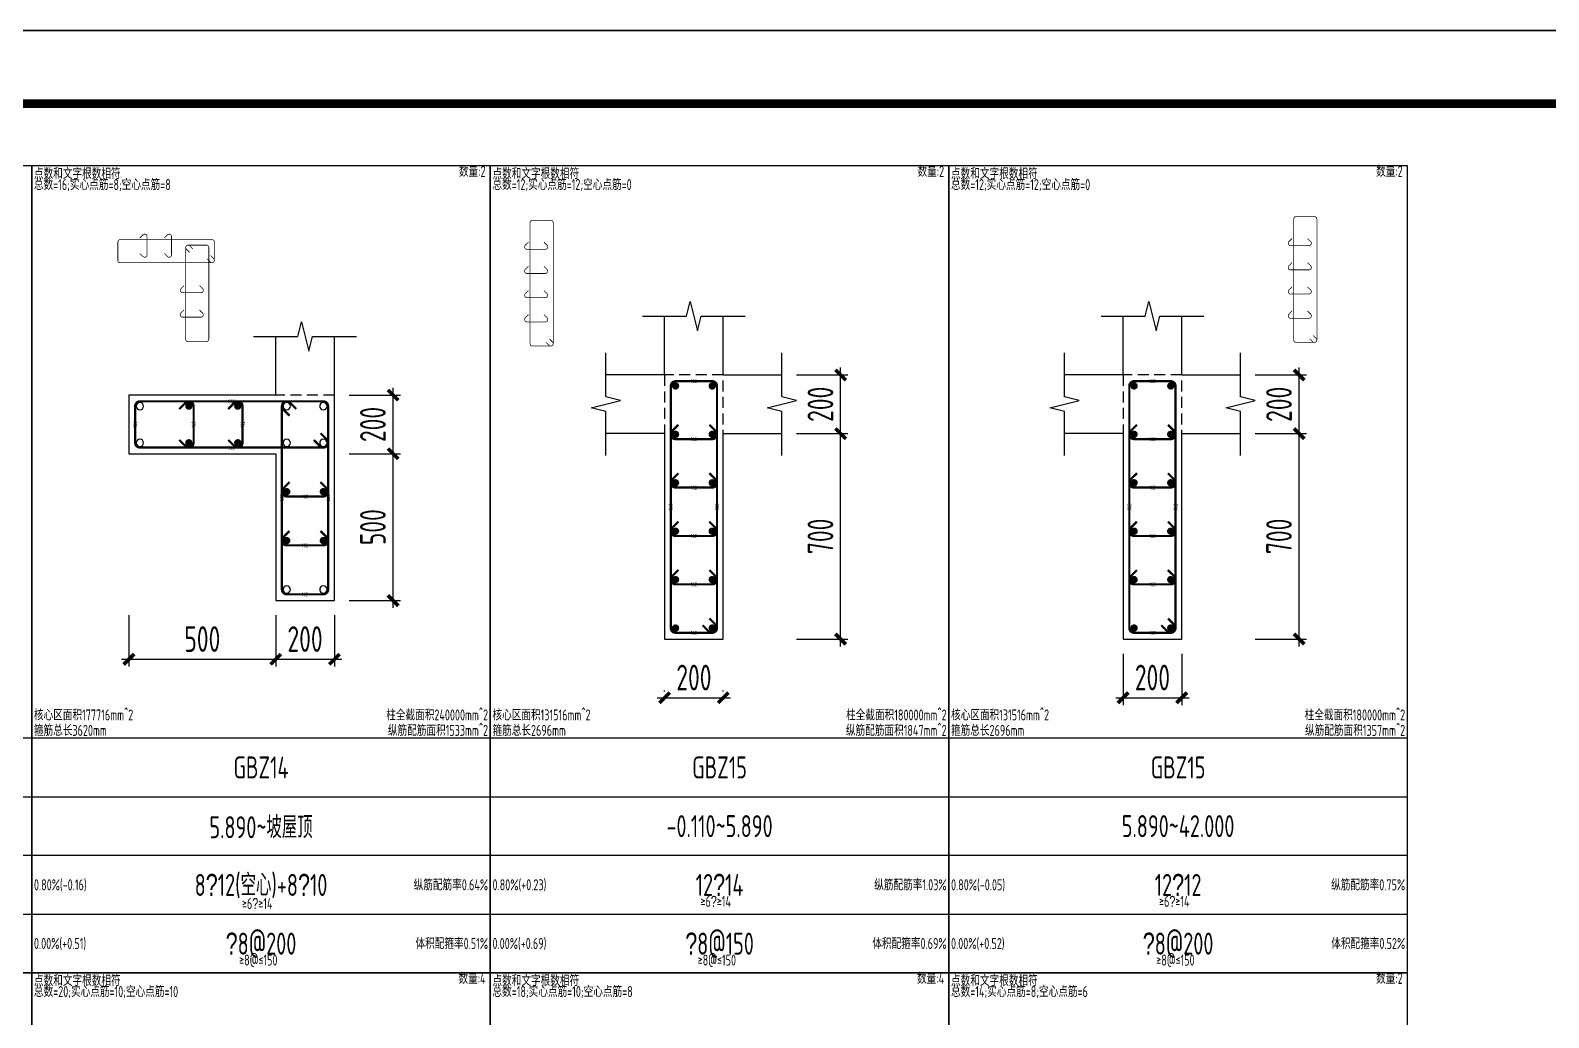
# Model space of a CAD drawing. Extents: x 154268 to 5133249, y -1832900 to 601179.
# Drawn here: x 603409 to 624103, y 523181 to 536638 of the extents above; entities that cross this region are included whole.
import ezdxf
from ezdxf.enums import TextEntityAlignment as Align

# ---------------------------------------------------------------- set-up
doc = ezdxf.new("R2010")
doc.units = 0
doc.header["$LTSCALE"] = 1000
doc.linetypes.add('DASHED', pattern=[0.75, 0.5, -0.25])
for name, color, linetype, plot in [('_TSZ_PLOT_MARK', 1, 'Continuous', False), ('墙柱归并数量', 8, 'Continuous', False), ('墙柱箍筋长度', 3, 'Continuous', False), ('墙柱配筋校核数据', 34, 'Continuous', False)]:
    doc.layers.add(name, color=color, linetype=linetype, plot=plot)
for name, color, linetype in [('A-ANNO-TITLE', 3, 'Continuous'), ('TAB', 7, 'Continuous'), ('TAB_TEXT', 7, 'Continuous'), ('THIN', 7, 'Continuous'), ('WALL_DE', 7, 'Continuous'), ('WCOL_DE', 7, 'Continuous'), ('WCOL_DE_DIM', 3, 'Continuous'), ('WCOL_DE_REIND', 1, 'Continuous'), ('WCOL_DE_REINL', 1, 'Continuous')]:
    doc.layers.add(name, color=color, linetype=linetype)
doc.styles.add('TSSD_Dimension', font='tssdeng.shx', dxfattribs={"width": 0.7, "bigfont": 'Hztxt.shx'})
doc.styles.add('TSSD_Label', font='tssdeng.shx', dxfattribs={"width": 0.7, "bigfont": 'hztxt.shx'})
doc.styles.add('tssd_rein', font='tssdeng.shx', dxfattribs={"width": 0.7, "bigfont": 'hztxt.shx'})
doc.dimstyles.new('TSSD_25_100_WCOLU_DIM', dxfattribs={"dimtxt": 350, "dimasz": 100, "dimexe": 100, "dimexo": 200, "dimgap": 100, "dimtad": 1, "dimdec": 0, "dimlfac": 0.25, "dimzin": 0, "dimdsep": 46, "dimtxsty": 'TSSD_Dimension', "dimblk": 'ARCHTICK', "dimcen": 0, "dimdle": 100, "dimclrt": 7, "dimadec": 0, "dimazin": 0, "dimtfac": 1, "dimtdec": 0, "dimtix": 1, "dimtmove": 2, "dimatfit": 3, "dimfxl": 1, "dimtolj": 1, "dimtzin": 0, "dimarcsym": 0})

# ---------------------------------------------------------------- blocks, each defined once
blk = doc.blocks.new('_ArchTick')
at = {"color": 0, "linetype": 'ByBlock', "const_width": 0.5}
blk.add_lwpolyline([(-0.71, -0.71), (0.71, 0.71)], dxfattribs=at)
blk = doc.blocks.new('*D3320')
at = {"layer": 'Defpoints', "color": 0, "transparency": 16777216}
for p in [(613653, 531141), (614453, 531141), (613653, 528341)]:
    blk.add_point(p, dxfattribs=at)
at = {"layer": 'WCOL_DE_DIM', "color": 0, "lineweight": -2, "transparency": 16777216}
for p, q in [((614453, 528241), (614453, 531241)), ((613853, 531141), (614553, 531141)), ((613853, 528341), (614553, 528341))]:
    blk.add_line(p, q, dxfattribs=at)
at = {"layer": 'WCOL_DE_DIM', "color": 0, "lineweight": -2, "transparency": 16777216, "xscale": 100, "yscale": 100, "zscale": 100}
for p, rotation in [((614453, 531141), 90), ((614453, 528341), 270)]:
    blk.add_blockref('_ArchTick', p, dxfattribs=dict(at, rotation=rotation))
at = {"layer": 'WCOL_DE_DIM', "color": 7, "transparency": 16777216, "insert": (614178, 529741), "char_height": 350, "attachment_point": 5, "rotation": 90, "style": 'TSSD_Dimension'}
blk.add_mtext('\\A1;700', dxfattribs=at)
blk = doc.blocks.new('*D3321')
at = {"layer": 'Defpoints', "color": 0, "transparency": 16777216}
for p in [(613653, 531941), (614453, 531941), (613653, 531141)]:
    blk.add_point(p, dxfattribs=at)
at = {"layer": 'WCOL_DE_DIM', "color": 0, "lineweight": -2, "transparency": 16777216}
for p, q in [((613853, 531941), (614553, 531941)), ((614453, 531041), (614453, 532041)), ((613853, 531141), (614553, 531141))]:
    blk.add_line(p, q, dxfattribs=at)
at = {"layer": 'WCOL_DE_DIM', "color": 0, "lineweight": -2, "transparency": 16777216, "xscale": 100, "yscale": 100, "zscale": 100}
for p, rotation in [((614453, 531941), 90), ((614453, 531141), 270)]:
    blk.add_blockref('_ArchTick', p, dxfattribs=dict(at, rotation=rotation))
at = {"layer": 'WCOL_DE_DIM', "color": 7, "transparency": 16777216, "insert": (614178, 531541), "char_height": 350, "attachment_point": 5, "rotation": 90, "style": 'TSSD_Dimension'}
blk.add_mtext('\\A1;200', dxfattribs=at)
blk = doc.blocks.new('*D3322')
at = {"layer": 'Defpoints', "color": 0, "transparency": 16777216}
for p in [(612853, 527541), (612053, 527426), (612853, 527426)]:
    blk.add_point(p, dxfattribs=at)
at = {"layer": 'WCOL_DE_DIM', "color": 0, "lineweight": -2, "transparency": 16777216}
for p, q in [((611953, 527541), (612953, 527541)), ((612053, 527626), (612053, 527641)), ((612853, 527626), (612853, 527641))]:
    blk.add_line(p, q, dxfattribs=at)
at = {"layer": 'WCOL_DE_DIM', "color": 0, "lineweight": -2, "transparency": 16777216, "xscale": 100, "yscale": 100, "zscale": 100, "rotation": 180}
blk.add_blockref('_ArchTick', (612053, 527541), dxfattribs=at)
at = {"layer": 'WCOL_DE_DIM', "color": 0, "lineweight": -2, "transparency": 16777216, "xscale": 100, "yscale": 100, "zscale": 100}
blk.add_blockref('_ArchTick', (612853, 527541), dxfattribs=at)
at = {"layer": 'WCOL_DE_DIM', "color": 7, "transparency": 16777216, "insert": (612453, 527816), "char_height": 350, "attachment_point": 5, "style": 'TSSD_Dimension'}
blk.add_mtext('\\A1;200', dxfattribs=at)
blk = doc.blocks.new('*D3395')
at = {"layer": 'Defpoints', "color": 0, "transparency": 16777216}
for p in [(607553, 530866), (608353, 530866), (607553, 528866)]:
    blk.add_point(p, dxfattribs=at)
at = {"layer": 'WCOL_DE_DIM', "color": 0, "lineweight": -2, "transparency": 16777216}
for p, q in [((607753, 530866), (608453, 530866)), ((608353, 528766), (608353, 530966)), ((607753, 528866), (608453, 528866))]:
    blk.add_line(p, q, dxfattribs=at)
at = {"layer": 'WCOL_DE_DIM', "color": 0, "lineweight": -2, "transparency": 16777216, "xscale": 100, "yscale": 100, "zscale": 100}
for p, rotation in [((608353, 530866), 90), ((608353, 528866), 270)]:
    blk.add_blockref('_ArchTick', p, dxfattribs=dict(at, rotation=rotation))
at = {"layer": 'WCOL_DE_DIM', "color": 7, "transparency": 16777216, "insert": (608078, 529866), "char_height": 350, "attachment_point": 5, "rotation": 90, "style": 'TSSD_Dimension'}
blk.add_mtext('\\A1;500', dxfattribs=at)
blk = doc.blocks.new('*D3396')
at = {"layer": 'Defpoints', "color": 0, "transparency": 16777216}
for p in [(607553, 531666), (608353, 531666), (607553, 530866)]:
    blk.add_point(p, dxfattribs=at)
at = {"layer": 'WCOL_DE_DIM', "color": 0, "lineweight": -2, "transparency": 16777216}
for p, q in [((607753, 531666), (608453, 531666)), ((608353, 530766), (608353, 531766)), ((607753, 530866), (608453, 530866))]:
    blk.add_line(p, q, dxfattribs=at)
at = {"layer": 'WCOL_DE_DIM', "color": 0, "lineweight": -2, "transparency": 16777216, "xscale": 100, "yscale": 100, "zscale": 100}
for p, rotation in [((608353, 531666), 90), ((608353, 530866), 270)]:
    blk.add_blockref('_ArchTick', p, dxfattribs=dict(at, rotation=rotation))
at = {"layer": 'WCOL_DE_DIM', "color": 7, "transparency": 16777216, "insert": (608078, 531266), "char_height": 350, "attachment_point": 5, "rotation": 90, "style": 'TSSD_Dimension'}
blk.add_mtext('\\A1;200', dxfattribs=at)
blk = doc.blocks.new('*D3397')
at = {"layer": 'Defpoints', "color": 0, "transparency": 16777216}
for p in [(604753, 528866), (606753, 528866), (606753, 528066)]:
    blk.add_point(p, dxfattribs=at)
at = {"layer": 'WCOL_DE_DIM', "color": 0, "lineweight": -2, "transparency": 16777216}
for p, q in [((604753, 528666), (604753, 527966)), ((606753, 528666), (606753, 527966)), ((604653, 528066), (606853, 528066))]:
    blk.add_line(p, q, dxfattribs=at)
at = {"layer": 'WCOL_DE_DIM', "color": 0, "lineweight": -2, "transparency": 16777216, "xscale": 100, "yscale": 100, "zscale": 100, "rotation": 180}
blk.add_blockref('_ArchTick', (604753, 528066), dxfattribs=at)
at = {"layer": 'WCOL_DE_DIM', "color": 0, "lineweight": -2, "transparency": 16777216, "xscale": 100, "yscale": 100, "zscale": 100}
blk.add_blockref('_ArchTick', (606753, 528066), dxfattribs=at)
at = {"layer": 'WCOL_DE_DIM', "color": 7, "transparency": 16777216, "insert": (605753, 528341), "char_height": 350, "attachment_point": 5, "style": 'TSSD_Dimension'}
blk.add_mtext('\\A1;500', dxfattribs=at)
blk = doc.blocks.new('*D3398')
at = {"layer": 'Defpoints', "color": 0, "transparency": 16777216}
for p in [(606753, 528866), (607553, 528866), (607553, 528066)]:
    blk.add_point(p, dxfattribs=at)
at = {"layer": 'WCOL_DE_DIM', "color": 0, "lineweight": -2, "transparency": 16777216}
for p, q in [((606753, 528666), (606753, 527966)), ((607553, 528666), (607553, 527966)), ((606653, 528066), (607653, 528066))]:
    blk.add_line(p, q, dxfattribs=at)
at = {"layer": 'WCOL_DE_DIM', "color": 0, "lineweight": -2, "transparency": 16777216, "xscale": 100, "yscale": 100, "zscale": 100, "rotation": 180}
blk.add_blockref('_ArchTick', (606753, 528066), dxfattribs=at)
at = {"layer": 'WCOL_DE_DIM', "color": 0, "lineweight": -2, "transparency": 16777216, "xscale": 100, "yscale": 100, "zscale": 100}
blk.add_blockref('_ArchTick', (607553, 528066), dxfattribs=at)
at = {"layer": 'WCOL_DE_DIM', "color": 7, "transparency": 16777216, "insert": (607153, 528341), "char_height": 350, "attachment_point": 5, "style": 'TSSD_Dimension'}
blk.add_mtext('\\A1;200', dxfattribs=at)
blk = doc.blocks.new('*D3399')
at = {"layer": 'Defpoints', "color": 0, "transparency": 16777216}
for p in [(619903, 531141), (620703, 531141), (619903, 528341)]:
    blk.add_point(p, dxfattribs=at)
at = {"layer": 'WCOL_DE_DIM', "color": 0, "lineweight": -2, "transparency": 16777216}
for p, q in [((620703, 528241), (620703, 531241)), ((620103, 531141), (620803, 531141)), ((620103, 528341), (620803, 528341))]:
    blk.add_line(p, q, dxfattribs=at)
at = {"layer": 'WCOL_DE_DIM', "color": 0, "lineweight": -2, "transparency": 16777216, "xscale": 100, "yscale": 100, "zscale": 100}
for p, rotation in [((620703, 531141), 90), ((620703, 528341), 270)]:
    blk.add_blockref('_ArchTick', p, dxfattribs=dict(at, rotation=rotation))
at = {"layer": 'WCOL_DE_DIM', "color": 7, "transparency": 16777216, "insert": (620428, 529741), "char_height": 350, "attachment_point": 5, "rotation": 90, "style": 'TSSD_Dimension'}
blk.add_mtext('\\A1;700', dxfattribs=at)
blk = doc.blocks.new('*D3400')
at = {"layer": 'Defpoints', "color": 0, "transparency": 16777216}
for p in [(619903, 531941), (620703, 531941), (619903, 531141)]:
    blk.add_point(p, dxfattribs=at)
at = {"layer": 'WCOL_DE_DIM', "color": 0, "lineweight": -2, "transparency": 16777216}
for p, q in [((620103, 531941), (620803, 531941)), ((620703, 531041), (620703, 532041)), ((620103, 531141), (620803, 531141))]:
    blk.add_line(p, q, dxfattribs=at)
at = {"layer": 'WCOL_DE_DIM', "color": 0, "lineweight": -2, "transparency": 16777216, "xscale": 100, "yscale": 100, "zscale": 100}
for p, rotation in [((620703, 531941), 90), ((620703, 531141), 270)]:
    blk.add_blockref('_ArchTick', p, dxfattribs=dict(at, rotation=rotation))
at = {"layer": 'WCOL_DE_DIM', "color": 7, "transparency": 16777216, "insert": (620428, 531541), "char_height": 350, "attachment_point": 5, "rotation": 90, "style": 'TSSD_Dimension'}
blk.add_mtext('\\A1;200', dxfattribs=at)
blk = doc.blocks.new('*D3401')
at = {"layer": 'Defpoints', "color": 0, "transparency": 16777216}
for p in [(618303, 528341), (619103, 528341), (619103, 527541)]:
    blk.add_point(p, dxfattribs=at)
at = {"layer": 'WCOL_DE_DIM', "color": 0, "lineweight": -2, "transparency": 16777216}
for p, q in [((618303, 528141), (618303, 527441)), ((619103, 528141), (619103, 527441)), ((618203, 527541), (619203, 527541))]:
    blk.add_line(p, q, dxfattribs=at)
at = {"layer": 'WCOL_DE_DIM', "color": 0, "lineweight": -2, "transparency": 16777216, "xscale": 100, "yscale": 100, "zscale": 100, "rotation": 180}
blk.add_blockref('_ArchTick', (618303, 527541), dxfattribs=at)
at = {"layer": 'WCOL_DE_DIM', "color": 0, "lineweight": -2, "transparency": 16777216, "xscale": 100, "yscale": 100, "zscale": 100}
blk.add_blockref('_ArchTick', (619103, 527541), dxfattribs=at)
at = {"layer": 'WCOL_DE_DIM', "color": 7, "transparency": 16777216, "insert": (618703, 527816), "char_height": 350, "attachment_point": 5, "style": 'TSSD_Dimension'}
blk.add_mtext('\\A1;200', dxfattribs=at)

msp = doc.modelspace()

# ---------------------------------------------------------------- linework, layer by layer
at = {"layer": '_TSZ_PLOT_MARK'}
msp.add_lwpolyline([(528403.6, 477238.3), (633503.6, 477238.3), (633503.6, 536638.3), (528403.6, 536638.3)], close=True, dxfattribs=at)
at = {"layer": 'A-ANNO-TITLE'}
msp.add_lwpolyline([(528403.6, 477238.3), (528403.6, 536638.3), (633503.6, 536638.3), (633503.6, 477238.3)], close=True, dxfattribs=at)
at = {"layer": 'A-ANNO-TITLE', "const_width": 120}
msp.add_lwpolyline([(530903.6, 478238.3), (530903.6, 535638.3), (632503.6, 535638.3), (632503.6, 478238.3)], close=True, dxfattribs=at)
at = {"layer": 'TAB'}
for points in [[(597177.7, 523791.3), (603427.7, 523791.3), (603427.7, 534791.3), (597177.7, 534791.3), (597177.7, 523791.3), (597177.7, 524591.3), (603427.7, 524591.3), (603427.7, 525391.3), (597177.7, 525391.3), (597177.7, 526191.3), (603427.7, 526191.3), (603427.7, 526991.3), (597177.7, 526991.3)], [(603427.7, 523791.3), (609677.7, 523791.3), (609677.7, 534791.3), (603427.7, 534791.3), (603427.7, 523791.3), (603427.7, 524591.3), (609677.7, 524591.3), (609677.7, 525391.3), (603427.7, 525391.3), (603427.7, 526191.3), (609677.7, 526191.3), (609677.7, 526991.3), (603427.7, 526991.3)], [(609677.7, 523791.3), (615927.7, 523791.3), (615927.7, 534791.3), (609677.7, 534791.3), (609677.7, 523791.3), (609677.7, 524591.3), (615927.7, 524591.3), (615927.7, 525391.3), (609677.7, 525391.3), (609677.7, 526191.3), (615927.7, 526191.3), (615927.7, 526991.3), (609677.7, 526991.3)], [(615927.7, 523791.3), (622177.7, 523791.3), (622177.7, 534791.3), (615927.7, 534791.3), (615927.7, 523791.3), (615927.7, 524591.3), (622177.7, 524591.3), (622177.7, 525391.3), (615927.7, 525391.3), (615927.7, 526191.3), (622177.7, 526191.3), (622177.7, 526991.3), (615927.7, 526991.3)], [(597177.7, 512791.3), (603427.7, 512791.3), (603427.7, 523791.3), (597177.7, 523791.3), (597177.7, 512791.3), (597177.7, 513591.3), (603427.7, 513591.3), (603427.7, 514391.3), (597177.7, 514391.3), (597177.7, 515191.3), (603427.7, 515191.3), (603427.7, 515991.3), (597177.7, 515991.3)], [(603427.7, 512791.3), (609677.7, 512791.3), (609677.7, 523791.3), (603427.7, 523791.3), (603427.7, 512791.3), (603427.7, 513591.3), (609677.7, 513591.3), (609677.7, 514391.3), (603427.7, 514391.3), (603427.7, 515191.3), (609677.7, 515191.3), (609677.7, 515991.3), (603427.7, 515991.3)], [(609677.7, 512791.3), (615927.7, 512791.3), (615927.7, 523791.3), (609677.7, 523791.3), (609677.7, 512791.3), (609677.7, 513591.3), (615927.7, 513591.3), (615927.7, 514391.3), (609677.7, 514391.3), (609677.7, 515191.3), (615927.7, 515191.3), (615927.7, 515991.3), (609677.7, 515991.3)], [(615927.7, 512791.3), (622177.7, 512791.3), (622177.7, 523791.3), (615927.7, 523791.3), (615927.7, 512791.3), (615927.7, 513591.3), (622177.7, 513591.3), (622177.7, 514391.3), (615927.7, 514391.3), (615927.7, 515191.3), (622177.7, 515191.3), (622177.7, 515991.3), (615927.7, 515991.3)]]:
    msp.add_lwpolyline(points, dxfattribs=at)
at = {"layer": 'THIN'}
for points in [[(611752.7, 532741.3), (612352.7, 532741.3), (612402.7, 532941.3), (612502.7, 532541.3), (612552.7, 532741.3), (613152.7, 532741.3)], [(618002.7, 532741.3), (618602.7, 532741.3), (618652.7, 532941.3), (618752.7, 532541.3), (618802.7, 532741.3), (619402.7, 532741.3)], [(606452.7, 532466.3), (607052.7, 532466.3), (607102.7, 532666.3), (607202.7, 532266.3), (607252.7, 532466.3), (607852.7, 532466.3)], [(611252.7, 530841.3), (611252.7, 531441.3), (611052.7, 531491.3), (611452.7, 531591.3), (611252.7, 531641.3), (611252.7, 532241.3)], [(613652.7, 530841.3), (613652.7, 531441.3), (613452.7, 531491.3), (613852.7, 531591.3), (613652.7, 531641.3), (613652.7, 532241.3)], [(617502.7, 530841.3), (617502.7, 531441.3), (617302.7, 531491.3), (617702.7, 531591.3), (617502.7, 531641.3), (617502.7, 532241.3)], [(619902.7, 530841.3), (619902.7, 531441.3), (619702.7, 531491.3), (620102.7, 531591.3), (619902.7, 531641.3), (619902.7, 532241.3)]]:
    msp.add_lwpolyline(points, dxfattribs=at)
at = {"layer": 'WALL_DE'}
for p, q in [((612052.7, 531941.3), (612052.7, 532741.3)), ((612852.7, 531941.3), (612852.7, 532741.3)), ((618302.7, 531941.3), (618302.7, 532741.3)), ((619102.7, 531941.3), (619102.7, 532741.3)), ((606752.7, 531666.3), (606752.7, 532466.3)), ((607552.7, 531666.3), (607552.7, 532466.3)), ((612052.7, 531941.3), (611252.7, 531941.3)), ((612852.7, 531941.3), (613652.7, 531941.3)), ((618302.7, 531941.3), (617502.7, 531941.3)), ((619102.7, 531941.3), (619902.7, 531941.3)), ((606752.7, 531666.3), (604752.7, 531666.3)), ((604752.7, 531666.3), (604752.7, 530866.3)), ((607552.7, 528866.3), (607552.7, 531666.3)), ((612052.7, 531141.3), (611252.7, 531141.3)), ((612052.7, 531141.3), (612052.7, 528341.3)), ((612852.7, 531141.3), (613652.7, 531141.3)), ((612852.7, 528341.3), (612852.7, 531141.3)), ((618302.7, 531141.3), (617502.7, 531141.3)), ((618302.7, 531141.3), (618302.7, 528341.3)), ((619102.7, 531141.3), (619902.7, 531141.3)), ((619102.7, 528341.3), (619102.7, 531141.3)), ((604752.7, 530866.3), (606752.7, 530866.3)), ((606752.7, 530866.3), (606752.7, 528866.3)), ((606752.7, 528866.3), (607552.7, 528866.3)), ((612052.7, 528341.3), (612852.7, 528341.3)), ((618302.7, 528341.3), (619102.7, 528341.3))]:
    msp.add_line(p, q, dxfattribs=at)
at = {"layer": 'WCOL_DE', "linetype": 'DASHED', "ltscale": 0.3}
for points in [[(612052.7, 531941.3), (612052.7, 528341.3), (612852.7, 528341.3), (612852.7, 531941.3)], [(618302.7, 531941.3), (618302.7, 528341.3), (619102.7, 528341.3), (619102.7, 531941.3)], [(606752.7, 530866.3), (606752.7, 528866.3), (607552.7, 528866.3), (607552.7, 531666.3), (604752.7, 531666.3), (604752.7, 530866.3)]]:
    msp.add_lwpolyline(points, close=True, dxfattribs=at)
at = {"layer": 'WCOL_DE_REIND', "const_width": 50}
for points in [[(612202.7, 531766.3, 1), (612202.7, 531816.3, 1), (612202.7, 531766.3, 1)], [(612702.7, 531766.3, 1), (612702.7, 531816.3, 1), (612702.7, 531766.3, 1)], [(618452.7, 531766.3, 1), (618452.7, 531816.3, 1), (618452.7, 531766.3, 1)], [(618952.7, 531766.3, 1), (618952.7, 531816.3, 1), (618952.7, 531766.3, 1)], [(605569.4, 531491.3, 1), (605569.4, 531541.3, 1), (605569.4, 531491.3, 1)], [(606236, 531491.3, 1), (606236, 531541.3, 1), (606236, 531491.3, 1)], [(605569.4, 530991.3, 1), (605569.4, 531041.3, 1), (605569.4, 530991.3, 1)], [(606236, 530991.3, 1), (606236, 531041.3, 1), (606236, 530991.3, 1)], [(612202.7, 531106.3, 1), (612202.7, 531156.3, 1), (612202.7, 531106.3, 1)], [(612702.7, 531106.3, 1), (612702.7, 531156.3, 1), (612702.7, 531106.3, 1)], [(618452.7, 531106.3, 1), (618452.7, 531156.3, 1), (618452.7, 531106.3, 1)], [(618952.7, 531106.3, 1), (618952.7, 531156.3, 1), (618952.7, 531106.3, 1)], [(606902.7, 530324.7, 1), (606902.7, 530374.7, 1), (606902.7, 530324.7, 1)], [(607402.7, 530324.7, 1), (607402.7, 530374.7, 1), (607402.7, 530324.7, 1)], [(612202.7, 530446.3, 1), (612202.7, 530496.3, 1), (612202.7, 530446.3, 1)], [(612702.7, 530446.3, 1), (612702.7, 530496.3, 1), (612702.7, 530446.3, 1)], [(618452.7, 530446.3, 1), (618452.7, 530496.3, 1), (618452.7, 530446.3, 1)], [(618952.7, 530446.3, 1), (618952.7, 530496.3, 1), (618952.7, 530446.3, 1)], [(612202.7, 529786.3, 1), (612202.7, 529836.3, 1), (612202.7, 529786.3, 1)], [(612702.7, 529786.3, 1), (612702.7, 529836.3, 1), (612702.7, 529786.3, 1)], [(618452.7, 529786.3, 1), (618452.7, 529836.3, 1), (618452.7, 529786.3, 1)], [(618952.7, 529786.3, 1), (618952.7, 529836.3, 1), (618952.7, 529786.3, 1)], [(606902.7, 529658, 1), (606902.7, 529708, 1), (606902.7, 529658, 1)], [(607402.7, 529658, 1), (607402.7, 529708, 1), (607402.7, 529658, 1)], [(612202.7, 529126.3, 1), (612202.7, 529176.3, 1), (612202.7, 529126.3, 1)], [(612702.7, 529126.3, 1), (612702.7, 529176.3, 1), (612702.7, 529126.3, 1)], [(618452.7, 529126.3, 1), (618452.7, 529176.3, 1), (618452.7, 529126.3, 1)], [(618952.7, 529126.3, 1), (618952.7, 529176.3, 1), (618952.7, 529126.3, 1)], [(612202.7, 528466.3, 1), (612202.7, 528516.3, 1), (612202.7, 528466.3, 1)], [(612702.7, 528466.3, 1), (612702.7, 528516.3, 1), (612702.7, 528466.3, 1)], [(618452.7, 528466.3, 1), (618452.7, 528516.3, 1), (618452.7, 528466.3, 1)], [(618952.7, 528466.3, 1), (618952.7, 528516.3, 1), (618952.7, 528466.3, 1)]]:
    msp.add_lwpolyline(points, format="xyb", dxfattribs=at)
at = {"layer": 'WCOL_DE_REIND'}
for points in [[(604902.7, 531466.3, 1), (604902.7, 531566.3, 1), (604902.7, 531466.3, 1)], [(606902.7, 531466.3, 1), (606902.7, 531566.3, 1), (606902.7, 531466.3, 1)], [(607402.7, 531466.3, 1), (607402.7, 531566.3, 1), (607402.7, 531466.3, 1)], [(604902.7, 530966.3, 1), (604902.7, 531066.3, 1), (604902.7, 530966.3, 1)], [(606902.7, 530966.3, 1), (606902.7, 531066.3, 1), (606902.7, 530966.3, 1)], [(607402.7, 530966.3, 1), (607402.7, 531066.3, 1), (607402.7, 530966.3, 1)], [(606902.7, 528966.3, 1), (606902.7, 529066.3, 1), (606902.7, 528966.3, 1)], [(607402.7, 528966.3, 1), (607402.7, 529066.3, 1), (607402.7, 528966.3, 1)]]:
    msp.add_lwpolyline(points, format="xyb", dxfattribs=at)
at = {"layer": 'WCOL_DE_REINL'}
for points, const_width in [([(610483.9, 532432.2), (610526.3, 532389.8, -0.6681786), (610503.3, 532334.3), (610253.3, 532334.3, -0.4142136), (610220.8, 532366.8), (610220.8, 534016.8, -0.4142136), (610253.3, 534049.3), (610503.3, 534049.3, -0.4142136), (610535.8, 534016.8), (610535.8, 532366.8, -0.6681786), (610480.3, 532343.8), (610437.9, 532386.2)], 10), ([(620892.3, 532481.9), (620934.7, 532439.5, -0.6681786), (620911.7, 532384), (620661.7, 532384, -0.4142136), (620629.2, 532416.5), (620629.2, 534066.5, -0.4142136), (620661.7, 534099), (620911.7, 534099, -0.4142136), (620944.2, 534066.5), (620944.2, 532416.5, -0.6681786), (620888.8, 532393.5), (620846.3, 532435.9)], 10), ([(605864.3, 533568.5), (605906.7, 533526.1, -0.6681786), (605883.8, 533470.6), (604633.8, 533470.6, -0.4142136), (604601.3, 533503.1), (604601.3, 533753.1, -0.4142136), (604633.8, 533785.6), (605883.8, 533785.6, -0.4142136), (605916.3, 533753.1), (605916.3, 533503.1, -0.6681786), (605860.8, 533480.1), (605818.4, 533522.5)], 10), ([(604901.7, 533597.5), (604944.1, 533555.1, 0.6681786), (604999.6, 533578.1), (604999.6, 533828.1, 0.6681786), (604944.1, 533851.1), (604901.7, 533808.7)], 10), ([(605235, 533597.5), (605277.5, 533555.1, 0.6681786), (605332.9, 533578.1), (605332.9, 533828.1, 0.6681786), (605277.5, 533851.1), (605235, 533808.7)], 10), ([(605578.2, 533612.7), (605535.8, 533655.1, -0.6681786), (605558.8, 533710.6), (605808.8, 533710.6, -0.4142136), (605841.3, 533678.1), (605841.3, 532428.1, -0.4142136), (605808.8, 532395.6), (605558.8, 532395.6, -0.4142136), (605526.3, 532428.1), (605526.3, 533678.1, -0.6681786), (605581.7, 533701.1), (605624.2, 533658.7)], 10), ([(610197.8, 533752.2), (610155.3, 533709.8, 0.6681786), (610178.3, 533654.3), (610428.3, 533654.3, 0.6681786), (610451.3, 533709.8), (610408.9, 533752.2)], 10), ([(620606.2, 533801.9), (620563.8, 533759.5, 0.6681786), (620586.7, 533704), (620836.7, 533704, 0.6681786), (620859.7, 533759.5), (620817.3, 533801.9)], 10), ([(610197.8, 533422.2), (610155.3, 533379.8, 0.6681786), (610178.3, 533324.3), (610428.3, 533324.3, 0.6681786), (610451.3, 533379.8), (610408.9, 533422.2)], 10), ([(620606.2, 533471.9), (620563.8, 533429.5, 0.6681786), (620586.7, 533374), (620836.7, 533374, 0.6681786), (620859.7, 533429.5), (620817.3, 533471.9)], 10), ([(605503.2, 533160.2), (605460.8, 533117.7, 0.6681786), (605483.8, 533062.3), (605733.8, 533062.3, 0.6681786), (605756.7, 533117.7), (605714.3, 533160.2)], 10), ([(610197.8, 533092.2), (610155.3, 533049.8, 0.6681786), (610178.3, 532994.3), (610428.3, 532994.3, 0.6681786), (610451.3, 533049.8), (610408.9, 533092.2)], 10), ([(620606.2, 533141.9), (620563.8, 533099.5, 0.6681786), (620586.7, 533044), (620836.7, 533044, 0.6681786), (620859.7, 533099.5), (620817.3, 533141.9)], 10), ([(605503.2, 532826.8), (605460.8, 532784.4, 0.6681786), (605483.8, 532728.9), (605733.8, 532728.9, 0.6681786), (605756.7, 532784.4), (605714.3, 532826.8)], 10), ([(610197.8, 532762.2), (610155.3, 532719.8, 0.6681786), (610178.3, 532664.3), (610428.3, 532664.3, 0.6681786), (610451.3, 532719.8), (610408.9, 532762.2)], 10), ([(620606.2, 532811.9), (620563.8, 532769.5, 0.6681786), (620586.7, 532714), (620836.7, 532714, 0.6681786), (620859.7, 532769.5), (620817.3, 532811.9)], 10), ([(612663.8, 528622.1), (612748.7, 528537.3, -0.6681786), (612702.7, 528426.3), (612202.7, 528426.3, -0.4142136), (612137.7, 528491.3), (612137.7, 531791.3, -0.4142136), (612202.7, 531856.3), (612702.7, 531856.3, -0.4142136), (612767.7, 531791.3), (612767.7, 528491.3, -0.6681786), (612656.7, 528445.4), (612571.9, 528530.2)], 30), ([(618913.8, 528622.1), (618998.7, 528537.3, -0.6681786), (618952.7, 528426.3), (618452.7, 528426.3, -0.4142136), (618387.7, 528491.3), (618387.7, 531791.3, -0.4142136), (618452.7, 531856.3), (618952.7, 531856.3, -0.4142136), (619017.7, 531791.3), (619017.7, 528491.3, -0.6681786), (618906.7, 528445.4), (618821.9, 528530.2)], 30), ([(607363.8, 531147.1), (607448.7, 531062.3, -0.6681786), (607402.7, 530951.3), (604902.7, 530951.3, -0.4142136), (604837.7, 531016.3), (604837.7, 531516.3, -0.4142136), (604902.7, 531581.3), (607402.7, 531581.3, -0.4142136), (607467.7, 531516.3), (607467.7, 531016.3, -0.6681786), (607356.7, 530970.4), (607271.9, 531055.2)], 30), ([(606941.6, 531385.5), (606856.7, 531470.4, -0.6681786), (606902.7, 531581.3), (607402.7, 531581.3, -0.4142136), (607467.7, 531516.3), (607467.7, 529016.3, -0.4142136), (607402.7, 528951.3), (606902.7, 528951.3, -0.4142136), (606837.7, 529016.3), (606837.7, 531516.3, -0.6681786), (606948.7, 531562.3), (607033.5, 531477.4)], 30)]:
    msp.add_lwpolyline(points, format="xyb", dxfattribs=dict(at, const_width=const_width))
at = {"layer": 'WCOL_DE_REINL', "color": 6, "const_width": 30}
for points in [[(605438.6, 531055.2), (605523.4, 530970.4, 0.6681786), (605634.4, 531016.3), (605634.4, 531516.3, 0.6681786), (605523.4, 531562.3), (605438.6, 531477.4)], [(606105.2, 531055.2), (606190.1, 530970.4, 0.6681786), (606301, 531016.3), (606301, 531516.3, 0.6681786), (606190.1, 531562.3), (606105.2, 531477.4)], [(612241.6, 531262.1), (612156.7, 531177.3, 0.6681786), (612202.7, 531066.3), (612702.7, 531066.3, 0.6681786), (612748.7, 531177.3), (612663.8, 531262.1)], [(618491.6, 531262.1), (618406.7, 531177.3, 0.6681786), (618452.7, 531066.3), (618952.7, 531066.3, 0.6681786), (618998.7, 531177.3), (618913.8, 531262.1)], [(612241.6, 530602.1), (612156.7, 530517.3, 0.6681786), (612202.7, 530406.3), (612702.7, 530406.3, 0.6681786), (612748.7, 530517.3), (612663.8, 530602.1)], [(618491.6, 530602.1), (618406.7, 530517.3, 0.6681786), (618452.7, 530406.3), (618952.7, 530406.3, 0.6681786), (618998.7, 530517.3), (618913.8, 530602.1)], [(606941.6, 530480.5), (606856.7, 530395.6, 0.6681786), (606902.7, 530284.7), (607402.7, 530284.7, 0.6681786), (607448.7, 530395.6), (607363.8, 530480.5)], [(606941.6, 529813.8), (606856.7, 529728.9, 0.6681786), (606902.7, 529618), (607402.7, 529618, 0.6681786), (607448.7, 529728.9), (607363.8, 529813.8)], [(612241.6, 529942.1), (612156.7, 529857.3, 0.6681786), (612202.7, 529746.3), (612702.7, 529746.3, 0.6681786), (612748.7, 529857.3), (612663.8, 529942.1)], [(618491.6, 529942.1), (618406.7, 529857.3, 0.6681786), (618452.7, 529746.3), (618952.7, 529746.3, 0.6681786), (618998.7, 529857.3), (618913.8, 529942.1)], [(612241.6, 529282.1), (612156.7, 529197.3, 0.6681786), (612202.7, 529086.3), (612702.7, 529086.3, 0.6681786), (612748.7, 529197.3), (612663.8, 529282.1)], [(618491.6, 529282.1), (618406.7, 529197.3, 0.6681786), (618452.7, 529086.3), (618952.7, 529086.3, 0.6681786), (618998.7, 529197.3), (618913.8, 529282.1)]]:
    msp.add_lwpolyline(points, format="xyb", dxfattribs=at)

# ---------------------------------------------------------------- texts
at = {"layer": 'TAB_TEXT', "style": 'TSSD_Label', "width": 0.7}
for s, p in [('GBZ14', (606552.7, 526591.3)), ('GBZ15', (612802.7, 526591.3)), ('GBZ15', (619052.7, 526591.3)), ('5.890~坡屋顶', (606552.7, 525791.3)), ('-0.110~5.890', (612802.7, 525791.3)), ('5.890~42.000', (619052.7, 525791.3)), ('8\ue53212(空心)+8\ue53210', (606552.7, 524991.3)), ('12\ue53214', (612802.7, 524991.3)), ('12\ue53212', (619052.7, 524991.3)), ('\ue5328@200', (606552.7, 524191.3)), ('\ue5328@150', (612802.7, 524191.3)), ('\ue5328@200', (619052.7, 524191.3))]:
    msp.add_text(s, height=300, dxfattribs=at).set_placement(p, align=Align.MIDDLE)
at = {"layer": '墙柱归并数量', "style": 'TSSD_Label', "width": 0.7}
for s, p in [('数量:2 ', (609677.7, 534791.3)), ('数量:2 ', (615927.7, 534791.3)), ('数量:2 ', (622177.7, 534791.3)), ('数量:4 ', (609677.7, 523791.3)), ('数量:4 ', (615927.7, 523791.3)), ('数量:2 ', (622177.7, 523791.3))]:
    msp.add_text(s, height=150, dxfattribs=at).set_placement(p, align=Align.TOP_RIGHT)
at = {"layer": '墙柱箍筋长度', "style": 'tssd_rein', "width": 0.7}
for s, p in [('162', (612452.7, 531856.3)), ('162', (618702.7, 531856.3)), ('662', (606152.7, 531581.3)), ('162', (612452.7, 531066.3)), ('162', (618702.7, 531066.3)), ('662', (606152.7, 530951.3)), ('162', (612452.7, 530406.3)), ('162', (618702.7, 530406.3)), ('162', (607152.7, 530284.7)), ('162', (612452.7, 529746.3)), ('162', (618702.7, 529746.3)), ('162', (607152.7, 529618)), ('162', (607152.7, 528951.3)), ('162', (612452.7, 529086.3)), ('162', (618702.7, 529086.3)), ('162', (612452.7, 528426.3)), ('162', (618702.7, 528426.3))]:
    msp.add_text(s, height=54, dxfattribs=at).set_placement(p, align=Align.MIDDLE_CENTER)
for s, p in [('162', (604837.7, 531266.3)), ('162', (605634.4, 531266.3)), ('162', (606301, 531266.3)), ('662', (606837.7, 530266.3)), ('662', (607467.7, 530266.3)), ('862', (612137.7, 530141.3)), ('862', (612767.7, 530141.3)), ('862', (618387.7, 530141.3)), ('862', (619017.7, 530141.3))]:
    msp.add_text(s, height=54, rotation=90, dxfattribs=at).set_placement(p, align=Align.MIDDLE_CENTER)
at = {"layer": '墙柱配筋校核数据', "style": 'tssd_rein', "width": 0.7}
for s, p in [('点数和文字根数相符', (603457.7, 534686.3)), ('点数和文字根数相符', (609707.7, 534686.3)), ('点数和文字根数相符', (615957.7, 534686.3)), ('总数=16;实心点筋=8;空心点筋=8', (603457.7, 534536.3)), ('总数=12;实心点筋=12;空心点筋=0', (609707.7, 534536.3)), ('总数=12;实心点筋=12;空心点筋=0', (615957.7, 534536.3)), ('核心区面积177716mm^ 2', (603457.7, 527306.3)), ('核心区面积131516mm^ 2', (609707.7, 527306.3)), ('核心区面积131516mm^ 2', (615957.7, 527306.3)), ('箍筋总长3620mm', (603457.7, 527096.3)), ('箍筋总长2696mm', (609707.7, 527096.3)), ('箍筋总长2696mm', (615957.7, 527096.3)), ('0.80%(+0.23)', (609707.7, 524991.3)), ('0.00%(+0.51)', (603457.7, 524191.3)), ('0.00%(+0.69)', (609707.7, 524191.3)), ('0.00%(+0.52)', (615957.7, 524191.3)), ('点数和文字根数相符', (603457.7, 523686.3)), ('点数和文字根数相符', (609707.7, 523686.3)), ('点数和文字根数相符', (615957.7, 523686.3)), ('总数=20;实心点筋=10;空心点筋=10', (603457.7, 523536.3)), ('总数=18;实心点筋=10;空心点筋=8', (609707.7, 523536.3)), ('总数=14;实心点筋=8;空心点筋=6', (615957.7, 523536.3))]:
    msp.add_text(s, height=150, dxfattribs=at).set_placement(p, align=Align.MIDDLE_LEFT)
for s, p in [('柱全截面积240000mm^ 2', (609647.7, 527306.3)), ('柱全截面积180000mm^ 2', (615897.7, 527306.3)), ('柱全截面积180000mm^ 2', (622147.7, 527306.3)), ('纵筋配筋面积1533mm^ 2', (609647.7, 527096.3)), ('纵筋配筋面积1847mm^ 2', (615897.7, 527096.3)), ('纵筋配筋面积1357mm^ 2', (622147.7, 527096.3)), ('纵筋配筋率1.03%', (615897.7, 524991.3)), ('体积配箍率0.51%', (609647.7, 524191.3)), ('体积配箍率0.69%', (615897.7, 524191.3)), ('体积配箍率0.52%', (622147.7, 524191.3))]:
    msp.add_text(s, height=150, dxfattribs=at).set_placement(p, align=Align.MIDDLE_RIGHT)
at = {"layer": '墙柱配筋校核数据', "color": 1, "style": 'tssd_rein', "width": 0.7}
for s, p in [('0.80%(-0.16)', (603457.7, 524991.3)), ('0.80%(-0.05)', (615957.7, 524991.3))]:
    msp.add_text(s, height=150, dxfattribs=at).set_placement(p, align=Align.MIDDLE_LEFT)
for s, p in [('纵筋配筋率0.64%', (609647.7, 524991.3)), ('纵筋配筋率0.75%', (622147.7, 524991.3))]:
    msp.add_text(s, height=150, dxfattribs=at).set_placement(p, align=Align.MIDDLE_RIGHT)
for s, p in [('≥6\ue532≥14', (606293.1, 524661.3)), ('≥6\ue532≥14', (618793.1, 524690.2)), ('≥8@≤150', (606254.8, 523890.2)), ('≥8@≤150', (618754.8, 523890.2))]:
    msp.add_text(s, height=150, dxfattribs=at).set_placement(p)
at = {"layer": '墙柱配筋校核数据', "color": 34, "style": 'tssd_rein', "width": 0.7}
for s, p in [('≥6\ue532≥14', (612543.1, 524690.2)), ('≥8@≤150', (612504.8, 523890.2))]:
    msp.add_text(s, height=150, dxfattribs=at).set_placement(p)

# ---------------------------------------------------------------- dimensions: what is measured, and where the dimension line sits
at = {"layer": 'WCOL_DE_DIM'}
for base, p1, p2, picture, middle in [((614452.7, 531941.3), (613652.7, 531141.3), (613652.7, 531941.3), '*D3321', (614177.7, 531541.3)), ((620702.7, 531941.3), (619902.7, 531141.3), (619902.7, 531941.3), '*D3400', (620427.7, 531541.3)), ((608352.7, 531666.3), (607552.7, 530866.3), (607552.7, 531666.3), '*D3396', (608077.7, 531266.3)), ((614452.7, 531141.3), (613652.7, 528341.3), (613652.7, 531141.3), '*D3320', (614177.7, 529741.3)), ((620702.7, 531141.3), (619902.7, 528341.3), (619902.7, 531141.3), '*D3399', (620427.7, 529741.3)), ((608352.7, 530866.3), (607552.7, 528866.3), (607552.7, 530866.3), '*D3395', (608077.7, 529866.3))]:
    dim = msp.add_linear_dim(base=base, p1=p1, p2=p2, angle=90, dimstyle='TSSD_25_100_WCOLU_DIM', dxfattribs=at)
    dim.commit()
    dim.dimension.update_dxf_attribs({"geometry": picture, "text_midpoint": middle})
for base, p1, p2, picture, middle in [((606752.7, 528066.3), (604752.7, 528866.3), (606752.7, 528866.3), '*D3397', (605752.7, 528341.3)), ((607552.7, 528066.3), (606752.7, 528866.3), (607552.7, 528866.3), '*D3398', (607152.7, 528341.3)), ((619102.7, 527541.3), (618302.7, 528341.3), (619102.7, 528341.3), '*D3401', (618702.7, 527816.3)), ((612852.7, 527541.3), (612052.7, 527426.3), (612852.7, 527426.3), '*D3322', (612452.7, 527816.3))]:
    dim = msp.add_linear_dim(base=base, p1=p1, p2=p2, dimstyle='TSSD_25_100_WCOLU_DIM', dxfattribs=at)
    dim.commit()
    dim.dimension.update_dxf_attribs({"geometry": picture, "text_midpoint": middle})

doc.saveas('drawing.dxf')
